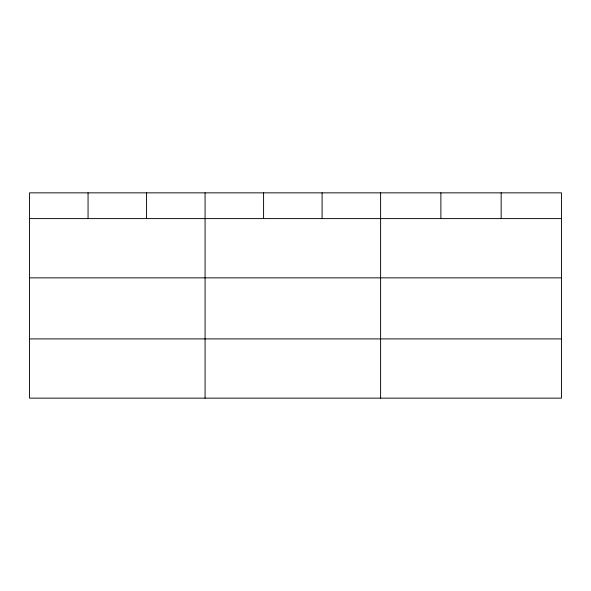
<?xml version="1.0" encoding="UTF-8"?>
<svg xmlns="http://www.w3.org/2000/svg" width="591" height="591" viewBox="0 0 591 591"><rect width="100%" height="100%" fill="white"/><g stroke="black" fill="none" stroke-linecap="round" stroke-linejoin="round"><path stroke-width="0.89" d="M561.45 277.851L561.45 192.851L29.55 192.851L29.55 398.149L561.45 398.149L561.45 277.851L29.55 277.851M29.55 218.604L561.45 218.604M29.55 338.902L561.45 338.902M501.168 192.851L501.168 218.604M440.886 192.851L440.886 218.604M380.604 192.851L380.604 398.149M322.095 192.851L322.095 218.604M263.586 192.851L263.586 218.604M205.077 192.851L205.077 398.149M146.568 192.851L146.568 218.604M88.059 192.851L88.059 218.604"/></g></svg>
